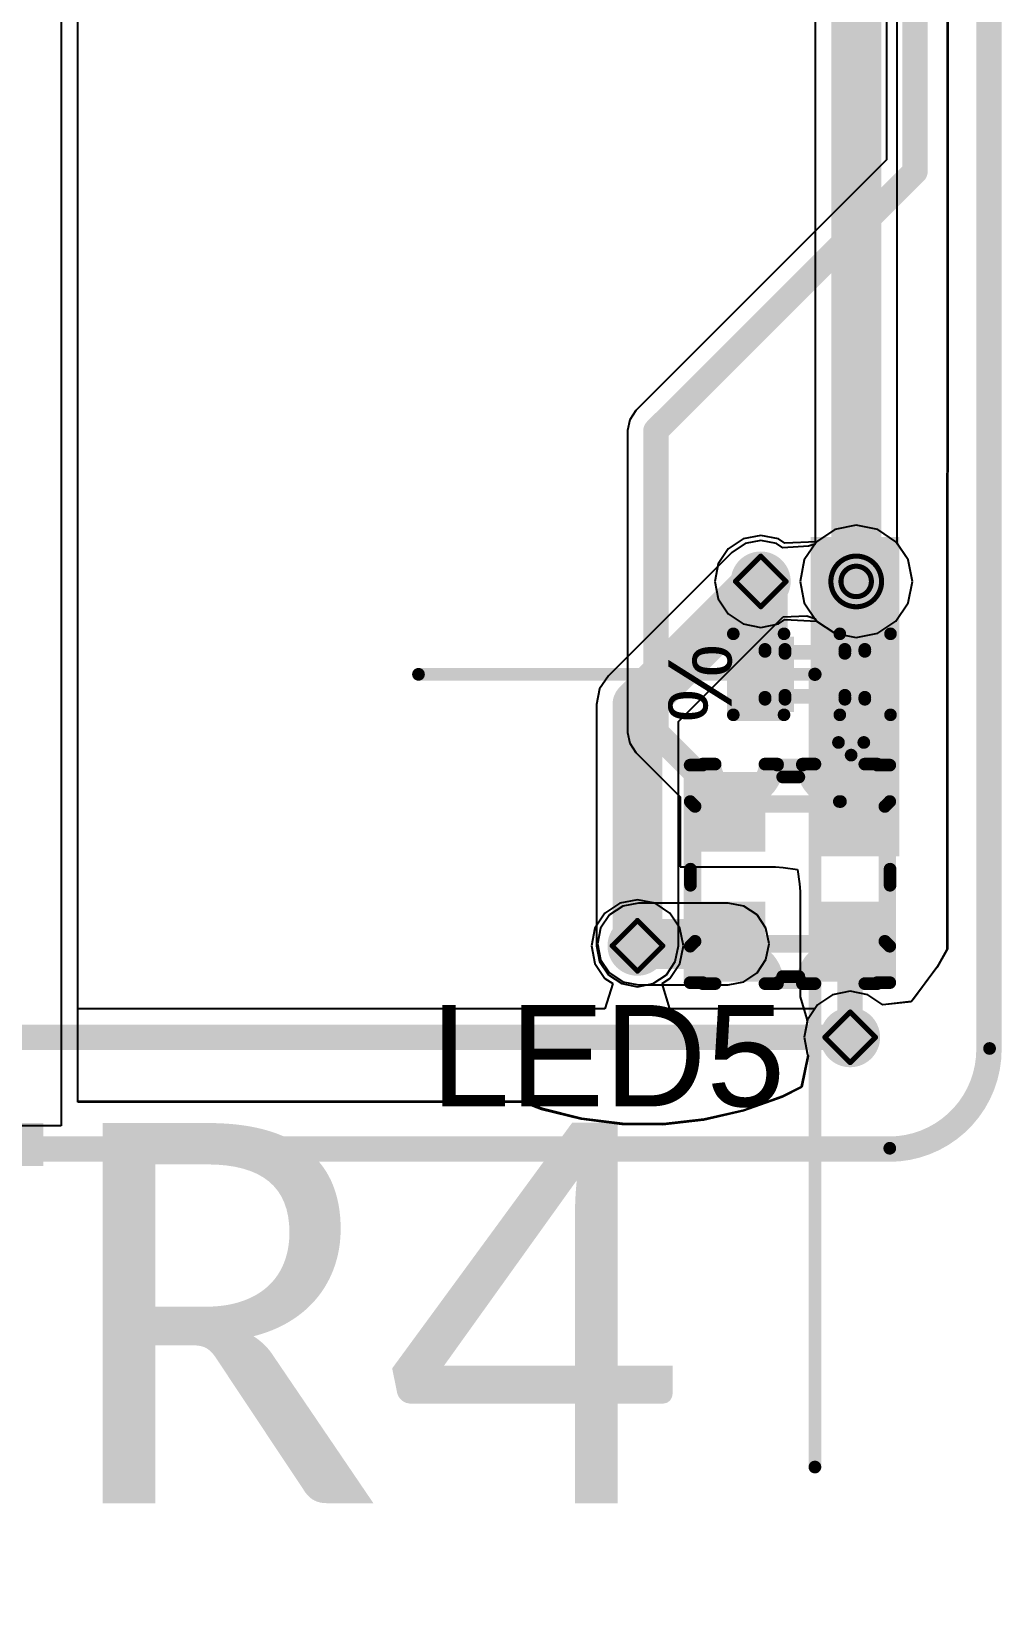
# Model space of a CAD drawing. Header units: millimetres. Extents: x -16 to 330, y -45 to 150.
# Drawn here: x 86.66 to 96.38, y -18 to -2.3 of the extents above; entities that cross this region are included whole.
import ezdxf

# ---------------------------------------------------------------- set-up
doc = ezdxf.new("R2010")
doc.units = ezdxf.units.MM
for name, color, linetype in [('BottomLayer', 5, 'Continuous'), ('BottomSolder', 6, 'Continuous'), ('DrillDrawing', 1, 'Continuous'), ('Mechanical13', 56, 'Continuous'), ('Mechanical2', 216, 'Continuous'), ('Mechanical3', 76, 'Continuous'), ('MidLayer1', 16, 'Continuous'), ('MidLayer2', 76, 'Continuous'), ('TopLayer', 1, 'Continuous'), ('TopOverlay', 2, 'Continuous'), ('TopPaste', 8, 'Continuous'), ('TopSolder', 216, 'Continuous'), ('ViaHoleLayer', 16, 'Continuous')]:
    doc.layers.add(name, color=color, linetype=linetype)
doc.styles.add('Arial', font='arial.ttf', dxfattribs={"height": 0.2})
doc.styles.add('Calibri', font='calibriz.ttf', dxfattribs={"height": 0.2})

# ---------------------------------------------------------------- blocks, each defined once
blk = doc.blocks.new('SK6812_EC20_142')
at = {"layer": 'TopLayer'}
for points in [[(-1.05, 0.95), (-0.25, 0.95), (-0.25, 0.25), (-1.05, 0.25)], [(0.25, 0.95), (1.05, 0.95), (1.05, 0.25), (0.25, 0.25)], [(-1.05, -0.25), (-0.25, -0.25), (-0.25, -0.95), (-1.05, -0.95)], [(0.25, -0.25), (1.05, -0.25), (1.05, -0.95), (0.25, -0.95)]]:
    blk.add_hatch(color=1, dxfattribs=at).paths.add_polyline_path(points)
at = {"layer": 'TopPaste'}
for points in [[(-1.05, 0.95), (-0.25, 0.95), (-0.25, 0.25), (-1.05, 0.25)], [(0.25, 0.95), (1.05, 0.95), (1.05, 0.25), (0.25, 0.25)], [(-1.05, -0.25), (-0.25, -0.25), (-0.25, -0.95), (-1.05, -0.95)], [(0.25, -0.25), (1.05, -0.25), (1.05, -0.95), (0.25, -0.95)]]:
    blk.add_hatch(color=8, dxfattribs=at).paths.add_polyline_path(points)
at = {"layer": 'TopSolder'}
for points in [[(-1.05, 0.95), (-0.25, 0.95), (-0.25, 0.25), (-1.05, 0.25)], [(0.25, 0.95), (1.05, 0.95), (1.05, 0.25), (0.25, 0.25)], [(-1.05, -0.25), (-0.25, -0.25), (-0.25, -0.95), (-1.05, -0.95)], [(0.25, -0.25), (1.05, -0.25), (1.05, -0.95), (0.25, -0.95)]]:
    blk.add_hatch(color=216, dxfattribs=at).paths.add_polyline_path(points)
at = {"layer": 'TopOverlay', "const_width": 0.127}
for points in [[(-0.086, 1), (0.076, 1)], [(-1, 0.076), (-1, -0.086)], [(1, 0.076), (1, -0.086)], [(1.346, -0.483), (1.219, -0.61)], [(1.346, -0.483), (1.346, -0.737)], [(1.219, -0.61), (1.346, -0.737)], [(-0.086, -1), (0.076, -1)]]:
    blk.add_lwpolyline(points, dxfattribs=at)
at = {"layer": 'TopOverlay', "const_width": 0.0635}
for points in [[(-0.117, 1, 1), (-0.054, 1, 1)], [(0.044, 1, 1), (0.108, 1, 1)], [(-1.032, 0.076, 1), (-0.968, 0.076, 1)], [(0.968, 0.076, 1), (1.032, 0.076, 1)], [(-1.032, -0.086, 1), (-0.968, -0.086, 1)], [(0.968, -0.086, 1), (1.032, -0.086, 1)], [(1.314, -0.483, 1), (1.378, -0.483, 1)], [(1.314, -0.483, 1), (1.378, -0.483, 1)], [(1.187, -0.61, 1), (1.251, -0.61, 1)], [(1.187, -0.61, 1), (1.251, -0.61, 1)], [(1.314, -0.737, 1), (1.378, -0.737, 1)], [(1.314, -0.737, 1), (1.378, -0.737, 1)], [(-0.117, -1, 1), (-0.054, -1, 1)], [(0.044, -1, 1), (0.108, -1, 1)]]:
    blk.add_lwpolyline(points, format="xyb", close=True, dxfattribs=at)
blk = doc.blocks.new('C___0402_156')
at = {"layer": 'TopLayer'}
for points in [[(-0.699, -0.318), (-0.699, 0.318), (-0.241, 0.318), (-0.241, -0.318)], [(0.241, -0.318), (0.241, 0.318), (0.699, 0.318), (0.699, -0.318)]]:
    blk.add_hatch(color=1, dxfattribs=at).paths.add_polyline_path(points)
at = {"layer": 'TopPaste'}
for points in [[(-0.699, -0.318), (-0.699, 0.318), (-0.241, 0.318), (-0.241, -0.318)], [(0.241, -0.318), (0.241, 0.318), (0.699, 0.318), (0.699, -0.318)]]:
    blk.add_hatch(color=8, dxfattribs=at).paths.add_polyline_path(points)
at = {"layer": 'TopSolder'}
for points in [[(-0.758, -0.377), (-0.758, 0.377), (-0.181, 0.377), (-0.181, -0.377)], [(0.181, -0.377), (0.181, 0.377), (0.758, 0.377), (0.758, -0.377)]]:
    blk.add_hatch(color=216, dxfattribs=at).paths.add_polyline_path(points)
at = {"layer": 'TopOverlay', "const_width": 0.127}
for points in [[(-0.787, 0.406), (-0.787, -0.406)], [(-0.279, 0.406), (-0.787, 0.406)], [(0.787, 0.406), (0.279, 0.406)], [(0.787, 0.406), (0.787, -0.406)], [(-0.279, -0.406), (-0.787, -0.406)], [(0.787, -0.406), (0.279, -0.406)]]:
    blk.add_lwpolyline(points, dxfattribs=at)
at = {"layer": 'TopOverlay', "const_width": 0.0635}
for points in [[(-0.819, 0.406, 1), (-0.756, 0.406, 1)], [(-0.819, 0.406, 1), (-0.756, 0.406, 1)], [(-0.311, 0.406, 1), (-0.248, 0.406, 1)], [(0.248, 0.406, 1), (0.311, 0.406, 1)], [(0.756, 0.406, 1), (0.819, 0.406, 1)], [(0.756, 0.406, 1), (0.819, 0.406, 1)], [(-0.819, -0.406, 1), (-0.756, -0.406, 1)], [(-0.819, -0.406, 1), (-0.756, -0.406, 1)], [(-0.311, -0.406, 1), (-0.248, -0.406, 1)], [(0.248, -0.406, 1), (0.311, -0.406, 1)], [(0.756, -0.406, 1), (0.819, -0.406, 1)], [(0.756, -0.406, 1), (0.819, -0.406, 1)]]:
    blk.add_lwpolyline(points, format="xyb", close=True, dxfattribs=at)

msp = doc.modelspace()

# ---------------------------------------------------------------- hatches: boundary and pattern name
at = {"layer": 'BottomLayer'}
h = msp.add_hatch(color=5, dxfattribs=at)
edge = h.paths.add_edge_path()
edge.add_arc((93.963, -7.81), 0.3, 0, 360)
h = msp.add_hatch(color=5, dxfattribs=at)
edge = h.paths.add_edge_path()
edge.add_arc((94.92, -7.81), 0.4, 0, 360)
h = msp.add_hatch(color=5, dxfattribs=at)
edge = h.paths.add_edge_path()
edge.add_arc((92.728, -11.462), 0.3, 0, 360)
h = msp.add_hatch(color=5, dxfattribs=at)
edge = h.paths.add_edge_path()
edge.add_arc((94.859, -12.379), 0.3, 0, 360)
at = {"layer": 'BottomSolder'}
h = msp.add_hatch(color=6, dxfattribs=at)
edge = h.paths.add_edge_path()
edge.add_arc((93.963, -7.81), 0.15, 0, 360)
h = msp.add_hatch(color=6, dxfattribs=at)
edge = h.paths.add_edge_path()
edge.add_arc((94.92, -7.81), 0.2, 0, 360)
h = msp.add_hatch(color=6, dxfattribs=at)
edge = h.paths.add_edge_path()
edge.add_arc((92.728, -11.462), 0.15, 0, 360)
h = msp.add_hatch(color=6, dxfattribs=at)
edge = h.paths.add_edge_path()
edge.add_arc((94.859, -12.379), 0.15, 0, 360)
at = {"layer": 'MidLayer1'}
h = msp.add_hatch(color=16, dxfattribs=at)
edge = h.paths.add_edge_path()
edge.add_arc((93.963, -7.81), 0.3, 0, 360)
h = msp.add_hatch(color=16, dxfattribs=at)
edge = h.paths.add_edge_path()
edge.add_arc((94.92, -7.81), 0.4, 0, 360)
h = msp.add_hatch(color=16, dxfattribs=at)
edge = h.paths.add_edge_path()
edge.add_arc((92.728, -11.462), 0.3, 0, 360)
h = msp.add_hatch(color=16, dxfattribs=at)
edge = h.paths.add_edge_path()
edge.add_arc((94.859, -12.379), 0.3, 0, 360)
at = {"layer": 'MidLayer2'}
h = msp.add_hatch(color=76, dxfattribs=at)
edge = h.paths.add_edge_path()
edge.add_arc((93.963, -7.81), 0.3, 0, 360)
h = msp.add_hatch(color=76, dxfattribs=at)
edge = h.paths.add_edge_path()
edge.add_arc((94.92, -7.81), 0.4, 0, 360)
h = msp.add_hatch(color=76, dxfattribs=at)
edge = h.paths.add_edge_path()
edge.add_arc((92.728, -11.462), 0.3, 0, 360)
h = msp.add_hatch(color=76, dxfattribs=at)
edge = h.paths.add_edge_path()
edge.add_arc((94.859, -12.379), 0.3, 0, 360)
at = {"layer": 'TopLayer'}
msp.add_hatch(color=1, dxfattribs=at).paths.add_polyline_path([(94.463, -10.566), (95.352, -10.566), (95.352, -7.366), (94.463, -7.366)])
h = msp.add_hatch(color=1, dxfattribs=at)
edge = h.paths.add_edge_path()
edge.add_arc((93.963, -7.81), 0.3, 0, 360)
h = msp.add_hatch(color=1, dxfattribs=at)
edge = h.paths.add_edge_path()
edge.add_arc((94.92, -7.81), 0.4, 0, 360)
h = msp.add_hatch(color=1, dxfattribs=at)
edge = h.paths.add_edge_path()
edge.add_arc((92.728, -11.462), 0.3, 0, 360)
h = msp.add_hatch(color=1, dxfattribs=at)
edge = h.paths.add_edge_path()
edge.add_arc((94.859, -12.379), 0.3, 0, 360)
at = {"layer": 'TopSolder'}
h = msp.add_hatch(color=216, dxfattribs=at)
edge = h.paths.add_edge_path()
edge.add_arc((93.963, -7.81), 0.15, 0, 360)
h = msp.add_hatch(color=216, dxfattribs=at)
edge = h.paths.add_edge_path()
edge.add_arc((94.92, -7.81), 0.2, 0, 360)
h = msp.add_hatch(color=216, dxfattribs=at)
edge = h.paths.add_edge_path()
edge.add_arc((92.728, -11.462), 0.15, 0, 360)
h = msp.add_hatch(color=216, dxfattribs=at)
edge = h.paths.add_edge_path()
edge.add_arc((94.859, -12.379), 0.15, 0, 360)
at = {"layer": 'ViaHoleLayer'}
h = msp.add_hatch(color=16, dxfattribs=at)
edge = h.paths.add_edge_path()
edge.add_arc((93.963, -7.81), 0.15, 0, 360)
h = msp.add_hatch(color=16, dxfattribs=at)
edge = h.paths.add_edge_path()
edge.add_arc((94.92, -7.81), 0.2, 0, 360)
h = msp.add_hatch(color=16, dxfattribs=at)
edge = h.paths.add_edge_path()
edge.add_arc((92.728, -11.462), 0.15, 0, 360)
h = msp.add_hatch(color=16, dxfattribs=at)
edge = h.paths.add_edge_path()
edge.add_arc((94.859, -12.379), 0.15, 0, 360)

# ---------------------------------------------------------------- linework, layer by layer
at = {"layer": 'BottomLayer'}
for p, q in [((95.845, 74.655), (95.836, -11.491)), ((95.33, -7.43), (95.33, 61.392)), ((94.51, 59.295), (94.51, -7.43)), ((86.955, 20.549), (86.955, -13.267)), ((87.12, -13.021), (87.12, 20.549)), ((93.673, -7.52), (92.438, -8.755)), ((93.806, -7.431), (93.673, -7.52)), ((93.963, -7.4), (93.806, -7.431)), ((94.12, -7.431), (93.963, -7.4)), ((94.184, -7.473), (94.12, -7.431)), ((94.442, -7.458), (94.184, -7.473)), ((94.504, -7.438), (94.442, -7.458)), ((94.51, -7.43), (94.504, -7.438)), ((95.44, -7.594), (95.33, -7.43)), ((95.483, -7.81), (95.44, -7.594)), ((95.44, -8.025), (95.483, -7.81)), ((93.138, -9.215), (94.188, -8.165)), ((94.188, -8.165), (94.425, -8.156)), ((94.425, -8.156), (94.504, -8.182)), ((95.318, -8.208), (95.44, -8.025)), ((94.504, -8.182), (94.522, -8.208)), ((94.522, -8.208), (94.704, -8.33)), ((95.135, -8.33), (95.318, -8.208)), ((94.704, -8.33), (94.92, -8.373)), ((94.92, -8.373), (95.135, -8.33)), ((92.438, -8.755), (92.349, -8.888)), ((92.349, -8.888), (92.318, -9.045)), ((92.318, -9.045), (92.318, -11.462)), ((93.138, -11.462), (93.138, -9.215)), ((92.318, -11.462), (92.349, -11.619)), ((93.107, -11.619), (93.138, -11.462)), ((92.349, -11.619), (92.438, -11.753)), ((93.018, -11.753), (93.107, -11.619)), ((95.836, -11.491), (95.734, -11.669)), ((92.438, -11.753), (92.571, -11.841)), ((92.885, -11.841), (93.018, -11.753)), ((95.734, -11.669), (95.489, -11.999)), ((92.571, -11.841), (92.728, -11.873)), ((92.728, -11.873), (92.885, -11.841)), ((94.859, -11.918), (94.683, -11.953)), ((95.036, -11.953), (94.859, -11.918)), ((94.533, -12.053), (94.433, -12.203)), ((94.683, -11.953), (94.533, -12.053)), ((95.186, -12.053), (95.036, -11.953)), ((95.469, -12.02), (95.186, -12.053)), ((95.489, -11.999), (95.469, -12.02)), ((94.433, -12.203), (94.398, -12.379)), ((94.398, -12.379), (94.433, -12.556)), ((94.436, -12.56), (94.368, -12.876)), ((94.433, -12.556), (94.435, -12.558)), ((94.435, -12.558), (94.436, -12.56)), ((94.366, -12.878), (94.183, -12.97)), ((94.368, -12.876), (94.366, -12.878)), ((91.581, -13.021), (87.12, -13.021)), ((91.773, -13.094), (91.581, -13.021)), ((94.183, -12.97), (93.797, -13.109)), ((92.172, -13.192), (91.773, -13.094)), ((92.579, -13.243), (92.172, -13.192)), ((93.797, -13.109), (93.397, -13.201)), ((86.955, -13.267), (16.129, -13.275)), ((92.989, -13.246), (92.579, -13.243)), ((93.397, -13.201), (92.989, -13.246))]:
    msp.add_line(p, q, dxfattribs=at)
at = {"layer": 'BottomLayer', "const_width": 0.5}
for points in [[(94.92, -7.81), (94.92, 61.392)], [(92.728, -9.045), (93.963, -7.81)], [(92.728, -11.462), (92.728, -9.045)]]:
    msp.add_lwpolyline(points, dxfattribs=at)
at = {"layer": 'BottomLayer', "const_width": 0.25}
for points in [[(93.838, -7.81, 1), (94.088, -7.81, 1)], [(94.795, -7.81, 1), (95.045, -7.81, 1)], [(92.603, -9.045, 1), (92.853, -9.045, 1)], [(92.603, -9.045, 1), (92.853, -9.045, 1)], [(92.603, -11.462, 1), (92.853, -11.462, 1)]]:
    msp.add_lwpolyline(points, format="xyb", close=True, dxfattribs=at)
at = {"layer": 'DrillDrawing', "const_width": 0.0508}
for points in [[(93.709, -7.81), (93.963, -7.556)], [(93.963, -7.556), (94.217, -7.81)], [(93.709, -7.81), (93.963, -8.064)], [(93.963, -8.064), (94.217, -7.81)], [(92.474, -11.462), (92.728, -11.208)], [(92.728, -11.208), (92.982, -11.462)], [(92.474, -11.462), (92.728, -11.716)], [(92.728, -11.716), (92.982, -11.462)], [(94.605, -12.379), (94.859, -12.125)], [(94.859, -12.125), (95.113, -12.379)], [(94.605, -12.379), (94.859, -12.633)], [(94.859, -12.633), (95.113, -12.379)]]:
    msp.add_lwpolyline(points, dxfattribs=at)
at = {"layer": 'DrillDrawing'}
for points, const_width in [([(93.951, -7.556, 1), (93.976, -7.556, 1)], 0.0254), ([(93.951, -7.556, 1), (93.976, -7.556, 1)], 0.0254), ([(95.174, -7.81, 1), (94.666, -7.81, 1)], 0.0508), ([(95.072, -7.81, 1), (94.767, -7.81, 1)], 0.0508), ([(93.697, -7.81, 1), (93.722, -7.81, 1)], 0.0254), ([(93.697, -7.81, 1), (93.722, -7.81, 1)], 0.0254), ([(94.205, -7.81, 1), (94.23, -7.81, 1)], 0.0254), ([(94.205, -7.81, 1), (94.23, -7.81, 1)], 0.0254), ([(94.653, -7.81, 1), (94.678, -7.81, 1)], 0.0254), ([(94.755, -7.81, 1), (94.78, -7.81, 1)], 0.0254), ([(95.059, -7.81, 1), (95.085, -7.81, 1)], 0.0254), ([(95.161, -7.81, 1), (95.186, -7.81, 1)], 0.0254), ([(93.951, -8.064, 1), (93.976, -8.064, 1)], 0.0254), ([(93.951, -8.064, 1), (93.976, -8.064, 1)], 0.0254), ([(92.715, -11.208, 1), (92.741, -11.208, 1)], 0.0254), ([(92.715, -11.208, 1), (92.741, -11.208, 1)], 0.0254), ([(92.461, -11.462, 1), (92.487, -11.462, 1)], 0.0254), ([(92.461, -11.462, 1), (92.487, -11.462, 1)], 0.0254), ([(92.969, -11.462, 1), (92.995, -11.462, 1)], 0.0254), ([(92.969, -11.462, 1), (92.995, -11.462, 1)], 0.0254), ([(92.715, -11.716, 1), (92.741, -11.716, 1)], 0.0254), ([(92.715, -11.716, 1), (92.741, -11.716, 1)], 0.0254), ([(94.847, -12.125, 1), (94.872, -12.125, 1)], 0.0254), ([(94.847, -12.125, 1), (94.872, -12.125, 1)], 0.0254), ([(94.593, -12.379, 1), (94.618, -12.379, 1)], 0.0254), ([(94.593, -12.379, 1), (94.618, -12.379, 1)], 0.0254), ([(95.101, -12.379, 1), (95.126, -12.379, 1)], 0.0254), ([(95.101, -12.379, 1), (95.126, -12.379, 1)], 0.0254), ([(94.847, -12.633, 1), (94.872, -12.633, 1)], 0.0254), ([(94.847, -12.633, 1), (94.872, -12.633, 1)], 0.0254)]:
    msp.add_lwpolyline(points, format="xyb", close=True, dxfattribs=dict(at, const_width=const_width))
at = {"layer": 'Mechanical13', "const_width": 0.127}
for points in [[(96.256, -12.491), (96.256, 75.509)], [(94.006, -8.491), (94.206, -8.491)], [(94.006, -8.511), (94.006, -8.491)], [(94.006, -8.511), (95.006, -8.511)], [(94.006, -8.971), (94.006, -8.511)], [(94.206, -8.511), (94.206, -8.491)], [(94.206, -8.971), (94.206, -8.511)], [(94.206, -8.531), (94.806, -8.531)], [(94.806, -8.491), (95.006, -8.491)], [(94.806, -8.511), (94.806, -8.491)], [(94.806, -8.971), (94.806, -8.511)], [(95.006, -8.511), (95.006, -8.491)], [(95.006, -8.971), (95.006, -8.511)], [(90.534, -8.741), (94.506, -8.741)], [(90.534, -8.741), (94.506, -8.741)], [(94.506, -16.686), (94.506, -8.741)], [(94.506, -16.686), (94.506, -8.741)], [(94.006, -8.971), (95.006, -8.971)], [(94.006, -8.991), (94.006, -8.971)], [(94.006, -8.991), (94.206, -8.991)], [(94.206, -8.951), (94.806, -8.951)], [(94.206, -8.991), (94.206, -8.971)], [(94.806, -8.991), (94.806, -8.971)], [(94.806, -8.991), (95.006, -8.991)], [(95.006, -8.991), (95.006, -8.971)], [(93.381, -9.641), (93.506, -9.641)], [(93.381, -9.651), (93.381, -9.641)], [(94.006, -9.641), (94.131, -9.641)], [(94.131, -9.651), (94.131, -9.641)], [(94.381, -9.641), (94.506, -9.641)], [(94.381, -9.651), (94.381, -9.641)], [(95.006, -9.641), (95.131, -9.641)], [(95.131, -9.651), (95.131, -9.641)], [(93.256, -9.651), (93.381, -9.651)], [(93.256, -11.831), (93.256, -9.651)], [(94.131, -9.651), (94.381, -9.651)], [(95.131, -9.651), (95.256, -9.651)], [(95.256, -11.831), (95.256, -9.651)], [(93.256, -10.016), (94.75, -10.016)], [(93.256, -10.016), (93.305, -10.065)], [(93.256, -11.466), (93.256, -10.016)], [(93.305, -10.065), (95.207, -10.065)], [(93.305, -11.417), (93.305, -10.065)], [(94.762, -10.016), (95.256, -10.016)], [(95.207, -10.065), (95.256, -10.016)], [(95.207, -11.417), (95.207, -10.065)], [(95.256, -11.466), (95.256, -10.016)], [(93.256, -11.466), (93.305, -11.417)], [(93.256, -11.466), (95.256, -11.466)], [(93.305, -11.417), (95.207, -11.417)], [(95.207, -11.417), (95.256, -11.466)], [(93.256, -11.831), (93.381, -11.831)], [(93.381, -11.841), (93.381, -11.831)], [(93.381, -11.841), (93.506, -11.841)], [(94.006, -11.841), (94.131, -11.841)], [(94.131, -11.831), (94.381, -11.831)], [(94.131, -11.841), (94.131, -11.831)], [(94.381, -11.841), (94.381, -11.831)], [(94.381, -11.841), (94.506, -11.841)], [(95.006, -11.841), (95.131, -11.841)], [(95.131, -11.831), (95.256, -11.831)], [(95.131, -11.841), (95.131, -11.831)], [(13.506, -13.491), (95.256, -13.491)]]:
    msp.add_lwpolyline(points, dxfattribs=at)
at = {"layer": 'Mechanical13'}
for points, const_width in [([(93.974, -8.491, 1), (94.038, -8.491, 1)], 0.0635), ([(93.974, -8.491, 1), (94.038, -8.491, 1)], 0.0635), ([(93.974, -8.511, 1), (94.038, -8.511, 1)], 0.0635), ([(93.974, -8.511, 1), (94.038, -8.511, 1)], 0.0635), ([(93.974, -8.511, 1), (94.038, -8.511, 1)], 0.0635), ([(94.174, -8.491, 1), (94.238, -8.491, 1)], 0.0635), ([(94.174, -8.491, 1), (94.238, -8.491, 1)], 0.0635), ([(94.174, -8.511, 1), (94.238, -8.511, 1)], 0.0635), ([(94.174, -8.511, 1), (94.238, -8.511, 1)], 0.0635), ([(94.174, -8.531, 1), (94.238, -8.531, 1)], 0.0635), ([(94.774, -8.491, 1), (94.838, -8.491, 1)], 0.0635), ([(94.774, -8.491, 1), (94.838, -8.491, 1)], 0.0635), ([(94.774, -8.511, 1), (94.838, -8.511, 1)], 0.0635), ([(94.774, -8.511, 1), (94.838, -8.511, 1)], 0.0635), ([(94.774, -8.531, 1), (94.838, -8.531, 1)], 0.0635), ([(94.974, -8.491, 1), (95.038, -8.491, 1)], 0.0635), ([(94.974, -8.491, 1), (95.038, -8.491, 1)], 0.0635), ([(94.974, -8.511, 1), (95.038, -8.511, 1)], 0.0635), ([(94.974, -8.511, 1), (95.038, -8.511, 1)], 0.0635), ([(94.974, -8.511, 1), (95.038, -8.511, 1)], 0.0635), ([(90.502, -8.741, 1), (90.566, -8.741, 1)], 0.0635), ([(90.502, -8.741, 1), (90.566, -8.741, 1)], 0.0635), ([(94.509, -8.741, 1), (94.503, -8.741, 1)], 0.127), ([(94.509, -8.741, 1), (94.503, -8.741, 1)], 0.127), ([(94.471, -8.741, 1), (94.535, -8.741, 1)], 0.0635), ([(94.471, -8.741, 1), (94.535, -8.741, 1)], 0.0635), ([(94.474, -8.741, 1), (94.538, -8.741, 1)], 0.0635), ([(94.474, -8.741, 1), (94.538, -8.741, 1)], 0.0635), ([(94.474, -8.741, 1), (94.538, -8.741, 1)], 0.0635), ([(94.474, -8.741, 1), (94.538, -8.741, 1)], 0.0635), ([(94.478, -8.741, 1), (94.541, -8.741, 1)], 0.0635), ([(94.478, -8.741, 1), (94.541, -8.741, 1)], 0.0635), ([(93.974, -8.971, 1), (94.038, -8.971, 1)], 0.0635), ([(93.974, -8.971, 1), (94.038, -8.971, 1)], 0.0635), ([(93.974, -8.971, 1), (94.038, -8.971, 1)], 0.0635), ([(93.974, -8.991, 1), (94.038, -8.991, 1)], 0.0635), ([(93.974, -8.991, 1), (94.038, -8.991, 1)], 0.0635), ([(94.174, -8.951, 1), (94.238, -8.951, 1)], 0.0635), ([(94.174, -8.971, 1), (94.238, -8.971, 1)], 0.0635), ([(94.174, -8.971, 1), (94.238, -8.971, 1)], 0.0635), ([(94.174, -8.991, 1), (94.238, -8.991, 1)], 0.0635), ([(94.174, -8.991, 1), (94.238, -8.991, 1)], 0.0635), ([(94.774, -8.951, 1), (94.838, -8.951, 1)], 0.0635), ([(94.774, -8.971, 1), (94.838, -8.971, 1)], 0.0635), ([(94.774, -8.971, 1), (94.838, -8.971, 1)], 0.0635), ([(94.774, -8.991, 1), (94.838, -8.991, 1)], 0.0635), ([(94.774, -8.991, 1), (94.838, -8.991, 1)], 0.0635), ([(94.974, -8.971, 1), (95.038, -8.971, 1)], 0.0635), ([(94.974, -8.971, 1), (95.038, -8.971, 1)], 0.0635), ([(94.974, -8.971, 1), (95.038, -8.971, 1)], 0.0635), ([(94.974, -8.991, 1), (95.038, -8.991, 1)], 0.0635), ([(94.974, -8.991, 1), (95.038, -8.991, 1)], 0.0635), ([(93.349, -9.641, 1), (93.413, -9.641, 1)], 0.0635), ([(93.349, -9.641, 1), (93.413, -9.641, 1)], 0.0635), ([(93.349, -9.641, 1), (93.413, -9.641, 1)], 0.0635), ([(93.474, -9.641, 1), (93.538, -9.641, 1)], 0.0635), ([(93.474, -9.641, 1), (93.538, -9.641, 1)], 0.0635), ([(93.974, -9.641, 1), (94.038, -9.641, 1)], 0.0635), ([(93.974, -9.641, 1), (94.038, -9.641, 1)], 0.0635), ([(94.099, -9.641, 1), (94.163, -9.641, 1)], 0.0635), ([(94.099, -9.641, 1), (94.163, -9.641, 1)], 0.0635), ([(94.099, -9.641, 1), (94.163, -9.641, 1)], 0.0635), ([(94.349, -9.641, 1), (94.413, -9.641, 1)], 0.0635), ([(94.349, -9.641, 1), (94.413, -9.641, 1)], 0.0635), ([(94.474, -9.641, 1), (94.538, -9.641, 1)], 0.0635), ([(94.474, -9.641, 1), (94.538, -9.641, 1)], 0.0635), ([(94.974, -9.641, 1), (95.038, -9.641, 1)], 0.0635), ([(94.974, -9.641, 1), (95.038, -9.641, 1)], 0.0635), ([(95.099, -9.641, 1), (95.163, -9.641, 1)], 0.0635), ([(95.099, -9.641, 1), (95.163, -9.641, 1)], 0.0635), ([(93.224, -9.651, 1), (93.288, -9.651, 1)], 0.0635), ([(93.224, -9.651, 1), (93.288, -9.651, 1)], 0.0635), ([(93.349, -9.651, 1), (93.413, -9.651, 1)], 0.0635), ([(93.349, -9.651, 1), (93.413, -9.651, 1)], 0.0635), ([(94.099, -9.651, 1), (94.163, -9.651, 1)], 0.0635), ([(94.099, -9.651, 1), (94.163, -9.651, 1)], 0.0635), ([(94.349, -9.651, 1), (94.413, -9.651, 1)], 0.0635), ([(94.349, -9.651, 1), (94.413, -9.651, 1)], 0.0635), ([(94.349, -9.651, 1), (94.413, -9.651, 1)], 0.0635), ([(95.099, -9.651, 1), (95.163, -9.651, 1)], 0.0635), ([(95.099, -9.651, 1), (95.163, -9.651, 1)], 0.0635), ([(95.099, -9.651, 1), (95.163, -9.651, 1)], 0.0635), ([(95.224, -9.651, 1), (95.288, -9.651, 1)], 0.0635), ([(95.224, -9.651, 1), (95.288, -9.651, 1)], 0.0635), ([(93.225, -10.016, 1), (93.288, -10.016, 1)], 0.0635), ([(93.225, -10.016, 1), (93.288, -10.016, 1)], 0.0635), ([(93.225, -10.016, 1), (93.288, -10.016, 1)], 0.0635), ([(93.273, -10.065, 1), (93.337, -10.065, 1)], 0.0635), ([(93.273, -10.065, 1), (93.337, -10.065, 1)], 0.0635), ([(93.273, -10.065, 1), (93.337, -10.065, 1)], 0.0635), ([(94.719, -10.016, 1), (94.782, -10.016, 1)], 0.0635), ([(94.73, -10.016, 1), (94.794, -10.016, 1)], 0.0635), ([(95.175, -10.065, 1), (95.239, -10.065, 1)], 0.0635), ([(95.175, -10.065, 1), (95.239, -10.065, 1)], 0.0635), ([(95.175, -10.065, 1), (95.239, -10.065, 1)], 0.0635), ([(95.224, -10.016, 1), (95.288, -10.016, 1)], 0.0635), ([(95.224, -10.016, 1), (95.288, -10.016, 1)], 0.0635), ([(95.224, -10.016, 1), (95.288, -10.016, 1)], 0.0635), ([(93.225, -11.466, 1), (93.288, -11.466, 1)], 0.0635), ([(93.225, -11.466, 1), (93.288, -11.466, 1)], 0.0635), ([(93.225, -11.466, 1), (93.288, -11.466, 1)], 0.0635), ([(93.273, -11.417, 1), (93.337, -11.417, 1)], 0.0635), ([(93.273, -11.417, 1), (93.337, -11.417, 1)], 0.0635), ([(93.273, -11.417, 1), (93.337, -11.417, 1)], 0.0635), ([(95.175, -11.417, 1), (95.239, -11.417, 1)], 0.0635), ([(95.175, -11.417, 1), (95.239, -11.417, 1)], 0.0635), ([(95.175, -11.417, 1), (95.239, -11.417, 1)], 0.0635), ([(95.224, -11.466, 1), (95.288, -11.466, 1)], 0.0635), ([(95.224, -11.466, 1), (95.288, -11.466, 1)], 0.0635), ([(95.224, -11.466, 1), (95.288, -11.466, 1)], 0.0635), ([(93.224, -11.831, 1), (93.288, -11.831, 1)], 0.0635), ([(93.224, -11.831, 1), (93.288, -11.831, 1)], 0.0635), ([(93.349, -11.831, 1), (93.413, -11.831, 1)], 0.0635), ([(93.349, -11.831, 1), (93.413, -11.831, 1)], 0.0635), ([(93.349, -11.841, 1), (93.413, -11.841, 1)], 0.0635), ([(93.349, -11.841, 1), (93.413, -11.841, 1)], 0.0635), ([(93.349, -11.841, 1), (93.413, -11.841, 1)], 0.0635), ([(93.474, -11.841, 1), (93.538, -11.841, 1)], 0.0635), ([(93.474, -11.841, 1), (93.538, -11.841, 1)], 0.0635), ([(93.974, -11.841, 1), (94.038, -11.841, 1)], 0.0635), ([(93.974, -11.841, 1), (94.038, -11.841, 1)], 0.0635), ([(94.099, -11.831, 1), (94.163, -11.831, 1)], 0.0635), ([(94.099, -11.831, 1), (94.163, -11.831, 1)], 0.0635), ([(94.099, -11.841, 1), (94.163, -11.841, 1)], 0.0635), ([(94.099, -11.841, 1), (94.163, -11.841, 1)], 0.0635), ([(94.099, -11.841, 1), (94.163, -11.841, 1)], 0.0635), ([(94.349, -11.831, 1), (94.413, -11.831, 1)], 0.0635), ([(94.349, -11.831, 1), (94.413, -11.831, 1)], 0.0635), ([(94.349, -11.841, 1), (94.413, -11.841, 1)], 0.0635), ([(94.349, -11.841, 1), (94.413, -11.841, 1)], 0.0635), ([(94.349, -11.841, 1), (94.413, -11.841, 1)], 0.0635), ([(94.474, -11.841, 1), (94.538, -11.841, 1)], 0.0635), ([(94.474, -11.841, 1), (94.538, -11.841, 1)], 0.0635), ([(94.974, -11.841, 1), (95.038, -11.841, 1)], 0.0635), ([(94.974, -11.841, 1), (95.038, -11.841, 1)], 0.0635), ([(95.099, -11.831, 1), (95.163, -11.831, 1)], 0.0635), ([(95.099, -11.831, 1), (95.163, -11.831, 1)], 0.0635), ([(95.099, -11.841, 1), (95.163, -11.841, 1)], 0.0635), ([(95.099, -11.841, 1), (95.163, -11.841, 1)], 0.0635), ([(95.099, -11.841, 1), (95.163, -11.841, 1)], 0.0635), ([(95.224, -11.831, 1), (95.288, -11.831, 1)], 0.0635), ([(95.224, -11.831, 1), (95.288, -11.831, 1)], 0.0635), ([(96.224, -12.491, 1), (96.288, -12.491, 1)], 0.0635), ([(96.224, -12.491, 1), (96.288, -12.491, 1)], 0.0635), ([(95.224, -13.491, 1), (95.288, -13.491, 1)], 0.0635), ([(95.224, -13.491, 1), (95.288, -13.491, 1)], 0.0635), ([(94.474, -16.686, 1), (94.538, -16.686, 1)], 0.0635), ([(94.474, -16.686, 1), (94.538, -16.686, 1)], 0.0635)]:
    msp.add_lwpolyline(points, format="xyb", close=True, dxfattribs=dict(at, const_width=const_width))
at = {"layer": 'Mechanical13', "const_width": 0.127}
for points in [[(94.131, -9.641, -1), (93.381, -9.641)], [(94.006, -9.641, -1), (93.506, -9.641)], [(95.006, -9.641, -1), (94.506, -9.641)], [(95.131, -9.651, -0.973689), (94.381, -9.651)], [(93.381, -11.841, -1), (94.131, -11.841)], [(94.381, -11.841, -1), (95.131, -11.841)], [(93.506, -11.841, -1), (94.006, -11.841)], [(94.506, -11.841, -1), (95.006, -11.841)], [(96.256, -12.491, -0.414214), (95.256, -13.491)]]:
    msp.add_lwpolyline(points, format="xyb", dxfattribs=at)
at = {"layer": 'Mechanical2', "const_width": 0.254}
for points in [[(96.25, -12.5), (96.25, 75.5)], [(13.5, -13.5), (95.25, -13.5)]]:
    msp.add_lwpolyline(points, dxfattribs=at)
msp.add_lwpolyline([(96.25, -12.5, -0.414214), (95.25, -13.5)], format="xyb", dxfattribs=at)
at = {"layer": 'Mechanical2', "const_width": 0.127}
for points in [[(96.186, -12.5, 1), (96.313, -12.5, 1)], [(96.186, -12.5, 1), (96.313, -12.5, 1)], [(95.186, -13.5, 1), (95.313, -13.5, 1)], [(95.186, -13.5, 1), (95.313, -13.5, 1)]]:
    msp.add_lwpolyline(points, format="xyb", close=True, dxfattribs=at)
at = {"layer": 'MidLayer1'}
for p, q in [((95.839, 74.646), (95.829, -11.5)), ((86.955, 20.549), (86.955, -13.267)), ((87.12, -12.095), (87.12, 20.549)), ((93.963, -7.349), (93.787, -7.384)), ((94.14, -7.384), (93.963, -7.349)), ((94.704, -7.289), (94.522, -7.412)), ((94.92, -7.247), (94.704, -7.289)), ((95.135, -7.289), (94.92, -7.247)), ((95.318, -7.412), (95.135, -7.289)), ((93.637, -7.484), (93.537, -7.633)), ((93.787, -7.384), (93.637, -7.484)), ((94.205, -7.427), (94.14, -7.384)), ((94.522, -7.412), (94.205, -7.427)), ((95.44, -7.594), (95.318, -7.412)), ((93.537, -7.633), (93.502, -7.81)), ((95.483, -7.81), (95.44, -7.594)), ((93.502, -7.81), (93.537, -7.986)), ((95.44, -8.025), (95.483, -7.81)), ((93.537, -7.986), (93.637, -8.136)), ((93.637, -8.136), (93.787, -8.236)), ((95.318, -8.208), (95.44, -8.025)), ((93.787, -8.236), (93.963, -8.271)), ((93.963, -8.271), (94.14, -8.236)), ((94.14, -8.236), (94.205, -8.192)), ((94.205, -8.192), (94.522, -8.208)), ((94.522, -8.208), (94.704, -8.33)), ((95.135, -8.33), (95.318, -8.208)), ((94.704, -8.33), (94.92, -8.373)), ((94.92, -8.373), (95.135, -8.33)), ((92.402, -11.136), (92.302, -11.286)), ((92.551, -11.036), (92.402, -11.136)), ((92.728, -11.001), (92.551, -11.036)), ((92.905, -11.036), (92.728, -11.001)), ((93.054, -11.136), (92.905, -11.036)), ((93.154, -11.286), (93.054, -11.136)), ((92.302, -11.286), (92.267, -11.462)), ((93.189, -11.462), (93.154, -11.286)), ((92.267, -11.462), (92.302, -11.639)), ((93.154, -11.639), (93.189, -11.462)), ((95.829, -11.5), (95.727, -11.678)), ((92.302, -11.639), (92.402, -11.789)), ((93.054, -11.789), (93.154, -11.639)), ((95.727, -11.678), (95.483, -12.008)), ((92.402, -11.789), (92.48, -11.841)), ((92.48, -11.841), (92.402, -12.095)), ((92.976, -11.841), (93.054, -11.789)), ((93.053, -12.095), (92.976, -11.841)), ((94.859, -11.918), (94.683, -11.953)), ((95.036, -11.953), (94.859, -11.918)), ((92.402, -12.095), (87.12, -12.095)), ((94.506, -12.095), (93.053, -12.095)), ((94.533, -12.053), (94.506, -12.095)), ((94.683, -11.953), (94.533, -12.053)), ((95.186, -12.053), (95.036, -11.953)), ((95.47, -12.022), (95.186, -12.053)), ((95.483, -12.008), (95.47, -12.022)), ((86.955, -13.267), (16.129, -13.275))]:
    msp.add_line(p, q, dxfattribs=at)
at = {"layer": 'MidLayer1', "const_width": 0.254}
msp.add_lwpolyline([(30.632, -12.379), (94.859, -12.379)], dxfattribs=at)
at = {"layer": 'MidLayer1', "const_width": 0.127}
msp.add_lwpolyline([(94.796, -12.379, 1), (94.923, -12.379, 1)], format="xyb", close=True, dxfattribs=at)
at = {"layer": 'MidLayer2'}
for p, q in [((95.839, 74.646), (95.829, -11.5)), ((86.955, 20.549), (86.955, -13.267)), ((87.12, -13.03), (87.12, 20.549)), ((94.704, -7.289), (94.522, -7.412)), ((94.92, -7.247), (94.704, -7.289)), ((95.135, -7.289), (94.92, -7.247)), ((95.318, -7.412), (95.135, -7.289)), ((94.522, -7.412), (94.399, -7.594)), ((95.44, -7.594), (95.318, -7.412)), ((94.399, -7.594), (94.357, -7.81)), ((95.483, -7.81), (95.44, -7.594)), ((94.357, -7.81), (94.399, -8.025)), ((95.44, -8.025), (95.483, -7.81)), ((94.399, -8.025), (94.522, -8.208)), ((95.318, -8.208), (95.44, -8.025)), ((94.522, -8.208), (94.704, -8.33)), ((95.135, -8.33), (95.318, -8.208)), ((94.704, -8.33), (94.92, -8.373)), ((94.92, -8.373), (95.135, -8.33)), ((95.829, -11.5), (95.727, -11.678)), ((95.829, -11.5), (95.829, -11.5)), ((95.727, -11.678), (95.483, -12.008)), ((94.859, -11.918), (94.683, -11.953)), ((95.036, -11.953), (94.859, -11.918)), ((94.533, -12.053), (94.433, -12.203)), ((94.683, -11.953), (94.533, -12.053)), ((95.186, -12.053), (95.036, -11.953)), ((95.47, -12.022), (95.186, -12.053)), ((95.483, -12.008), (95.47, -12.022)), ((94.433, -12.203), (94.398, -12.379)), ((94.398, -12.379), (94.433, -12.556)), ((94.433, -12.556), (94.437, -12.562)), ((94.437, -12.562), (94.44, -12.569)), ((94.44, -12.569), (94.374, -12.878)), ((94.374, -12.878), (94.369, -12.883)), ((91.575, -13.03), (87.12, -13.03)), ((91.767, -13.102), (91.575, -13.03)), ((94.177, -12.979), (93.791, -13.117)), ((94.369, -12.883), (94.177, -12.979)), ((92.165, -13.201), (91.767, -13.102)), ((93.791, -13.117), (93.391, -13.21)), ((86.955, -13.267), (16.129, -13.275)), ((92.573, -13.252), (92.165, -13.201)), ((92.983, -13.255), (92.573, -13.252)), ((93.391, -13.21), (92.983, -13.255))]:
    msp.add_line(p, q, dxfattribs=at)
at = {"layer": 'TopLayer'}
for p, q in [((95.223, 30.418), (95.223, -3.586)), ((86.955, 20.549), (86.955, -13.267)), ((87.12, -13.03), (87.12, 6.666)), ((95.223, -3.586), (92.712, -6.098)), ((92.712, -6.098), (92.65, -6.19)), ((92.65, -6.19), (92.628, -6.299)), ((92.628, -6.299), (92.628, -6.299)), ((92.628, -6.299), (92.628, -9.323)), ((92.628, -9.323), (92.628, -9.323)), ((92.628, -9.323), (92.65, -9.432)), ((92.65, -9.432), (92.712, -9.525)), ((92.712, -9.525), (93.157, -9.97)), ((93.157, -9.97), (93.157, -10.672)), ((93.157, -10.672), (94.111, -10.672)), ((94.111, -10.672), (94.187, -10.676)), ((94.187, -10.676), (94.333, -10.696)), ((94.333, -10.696), (94.353, -10.842)), ((94.353, -10.842), (94.357, -10.918)), ((94.357, -10.918), (94.357, -10.963)), ((94.357, -10.963), (94.357, -11.972)), ((92.581, -11.064), (92.448, -11.153)), ((92.738, -11.033), (92.581, -11.064)), ((93.636, -11.033), (92.738, -11.033)), ((93.793, -11.064), (93.636, -11.033)), ((93.926, -11.153), (93.793, -11.064)), ((92.359, -11.286), (92.328, -11.443)), ((92.448, -11.153), (92.359, -11.286)), ((94.015, -11.286), (93.926, -11.153)), ((94.046, -11.443), (94.015, -11.286)), ((92.328, -11.443), (92.359, -11.6)), ((94.015, -11.6), (94.046, -11.443)), ((92.359, -11.6), (92.448, -11.733)), ((93.926, -11.733), (94.015, -11.6)), ((92.448, -11.733), (92.581, -11.822)), ((93.793, -11.822), (93.926, -11.733)), ((92.581, -11.822), (92.738, -11.854)), ((92.738, -11.854), (93.636, -11.854)), ((93.636, -11.854), (93.793, -11.822)), ((94.357, -11.972), (94.357, -11.972)), ((94.357, -11.972), (94.425, -12.198)), ((94.429, -12.226), (94.398, -12.379)), ((94.425, -12.198), (94.429, -12.226)), ((94.398, -12.379), (94.433, -12.556)), ((94.433, -12.556), (94.437, -12.562)), ((94.437, -12.562), (94.44, -12.569)), ((94.44, -12.569), (94.374, -12.878)), ((94.374, -12.878), (94.369, -12.883)), ((91.575, -13.03), (87.12, -13.03)), ((91.767, -13.102), (91.575, -13.03)), ((94.177, -12.979), (93.791, -13.117)), ((94.369, -12.883), (94.177, -12.979)), ((92.165, -13.201), (91.767, -13.102)), ((93.791, -13.117), (93.391, -13.21)), ((86.955, -13.267), (16.129, -13.275)), ((92.573, -13.252), (92.165, -13.201)), ((92.983, -13.255), (92.573, -13.252)), ((93.391, -13.21), (92.983, -13.255))]:
    msp.add_line(p, q, dxfattribs=at)
for points, const_width in [([(95.508, -3.704), (95.508, 57.882)], 0.254), ([(92.913, -6.299), (95.508, -3.704)], 0.254), ([(92.913, -9.323), (92.913, -6.299)], 0.254), ([(93.983, -8.717), (93.983, -7.82)], 0.5), ([(92.913, -9.323), (93.659, -10.07)], 0.254), ([(93.659, -10.12), (93.659, -10.07)], 0.254), ([(92.738, -11.443), (93.636, -11.443)], 0.5), ([(94.859, -12.379), (94.859, -11.42)], 0.254)]:
    msp.add_lwpolyline(points, dxfattribs=dict(at, const_width=const_width))
for points, const_width in [([(95.445, -3.704, 1), (95.572, -3.704, 1)], 0.127), ([(95.445, -3.704, 1), (95.572, -3.704, 1)], 0.127), ([(92.85, -6.299, 1), (92.977, -6.299, 1)], 0.127), ([(92.85, -6.299, 1), (92.977, -6.299, 1)], 0.127), ([(93.858, -7.82, 1), (94.108, -7.82, 1)], 0.25), ([(93.858, -8.717, 1), (94.108, -8.717, 1)], 0.25), ([(92.85, -9.323, 1), (92.977, -9.323, 1)], 0.127), ([(92.85, -9.323, 1), (92.977, -9.323, 1)], 0.127), ([(93.596, -10.07, 1), (93.723, -10.07, 1)], 0.127), ([(93.596, -10.07, 1), (93.723, -10.07, 1)], 0.127), ([(93.596, -10.12, 1), (93.723, -10.12, 1)], 0.127), ([(92.613, -11.443, 1), (92.863, -11.443, 1)], 0.25), ([(93.511, -11.443, 1), (93.761, -11.443, 1)], 0.25), ([(94.796, -11.42, 1), (94.923, -11.42, 1)], 0.127), ([(94.796, -12.379, 1), (94.923, -12.379, 1)], 0.127)]:
    msp.add_lwpolyline(points, format="xyb", close=True, dxfattribs=dict(at, const_width=const_width))

# ---------------------------------------------------------------- block references
for name, p, rotation in [('C___0402_156', (94.476, -8.741), 180), ('SK6812_EC20_142', (94.259, -10.77), 90)]:
    msp.add_blockref(name, p, dxfattribs=dict(rotation=rotation))

# ---------------------------------------------------------------- texts
at = {"layer": 'Mechanical3', "style": 'Calibri'}
msp.add_text('4-Layer Stackup 1.6mm FR4', height=3.81, rotation=360, dxfattribs=at).set_placement((26.289, -17.048))
at = {"layer": 'TopOverlay', "style": 'Arial'}
msp.add_text('%', height=0.635, rotation=90, dxfattribs=at).set_placement((93.673, -9.224))
msp.add_text('LED5', height=1.016, dxfattribs=at).set_placement((90.658, -13.071))

doc.saveas('drawing.dxf')
